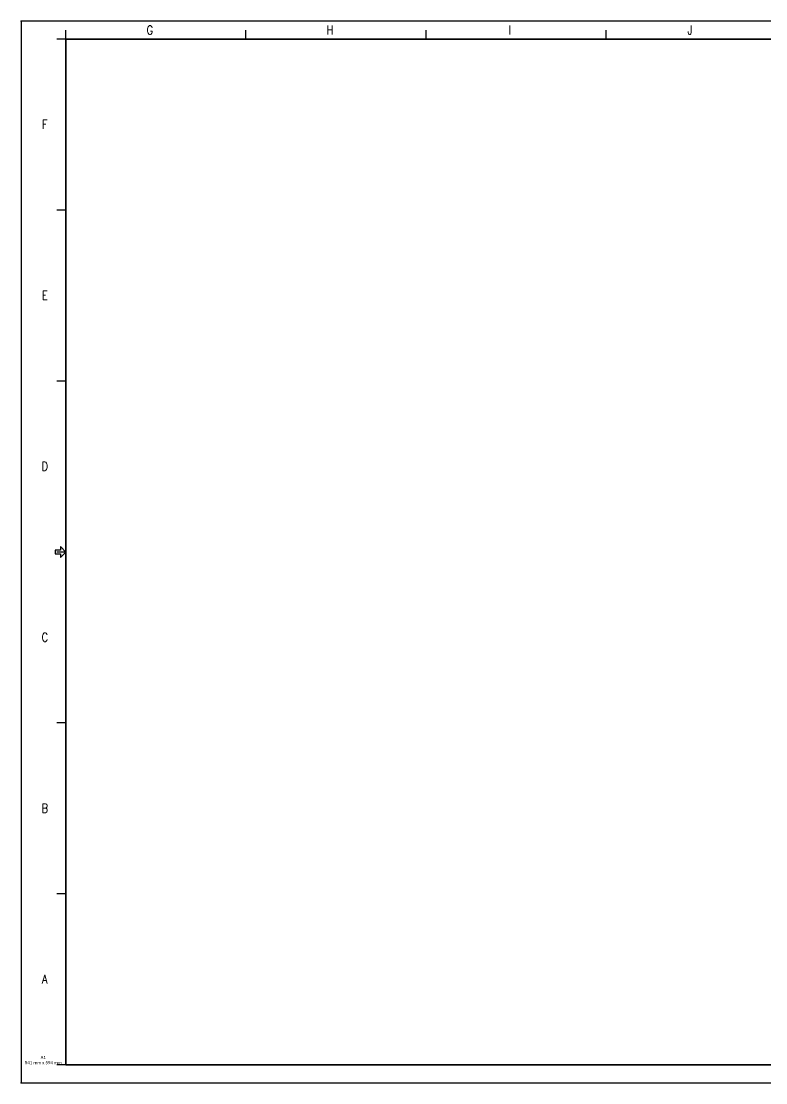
# Model space of a CAD drawing. Header units: inches. Extents: x 0 to 1504, y 0 to 594.
# Drawn here: x 0 to 417, y 0 to 594 of the extents above; entities that cross this region are included whole.
import ezdxf

# ---------------------------------------------------------------- set-up
doc = ezdxf.new("R2010")
doc.units = ezdxf.units.IN
doc.header["$MEASUREMENT"] = 0
doc.layers.add('Borda', color=3, linetype='Continuous', plot=False)
doc.layers.add('Carimbo', color=7, linetype='Continuous')
doc.layers.add('TITLE BLOCK', color=7, linetype='Continuous', lineweight=25)
doc.styles.add('ROMANS', font='romans', dxfattribs={"width": 0.8})
doc.styles.get("Standard").update_dxf_attribs({"font": 'calibri.ttf', "height": 2.5})

msp = doc.modelspace()

# ---------------------------------------------------------------- linework, layer by layer
at = {"layer": 'Borda', "color": 3}
msp.add_lwpolyline([(0, 0), (841, 0), (841, 594), (0, 594)], close=True, dxfattribs=at)
at = {"layer": 'Carimbo'}
for p, q in [((25, 584), (25, 589)), ((125.75, 584), (125.75, 589)), ((226.5, 584), (226.5, 589)), ((327.25, 584), (327.25, 589)), ((25, 584), (20, 584)), ((25, 488.33), (20, 488.33)), ((25, 392.66), (20, 392.66)), ((25, 296.99), (20, 296.99)), ((25, 201.32), (20, 201.32)), ((25, 105.65), (20, 105.65)), ((25, 10), (20, 10))]:
    msp.add_line(p, q, dxfattribs=at)
msp.add_lwpolyline([(22, 300), (22, 298), (19, 298), (19, 296), (22, 296), (22, 294), (25, 297)], close=True, dxfattribs=at)
for p in [(0, 594), (0, 0)]:
    msp.add_point(p, dxfattribs=at)
at = {"layer": 'TITLE BLOCK', "lineweight": 35}
msp.add_lwpolyline([(831, 584), (831, 10), (25, 10), (25, 584)], close=True, dxfattribs=at)

# ---------------------------------------------------------------- texts
at = {"layer": 'Carimbo', "char_height": 5, "attachment_point": 2, "style": 'ROMANS'}
for s, insert, width in [('G', (71.97, 591.56), 26.7568), ('H', (172.72, 591.56), 40.1353), ('I', (273.47, 591.56), 22.5675), ('J', (374.22, 591.56), 22.5675), ('F', (13.16, 538.8), 22.5675), ('E', (13.16, 443.13), 22.5675), ('D', (13.16, 347.47), 22.5675), ('C', (13.16, 251.79), 22.5675), ('B', (13.16, 156.12), 22.5675), ('A', (13.16, 60.47), 22.5675)]:
    msp.add_mtext(s, dxfattribs=dict(at, insert=insert, width=width))
at = {"layer": 'Carimbo', "insert": (12.34, 15.06), "char_height": 1.75, "width": 22.5675, "attachment_point": 2}
msp.add_mtext('A1\\P841 mm x 594 mm', dxfattribs=at)

doc.saveas('drawing.dxf')
